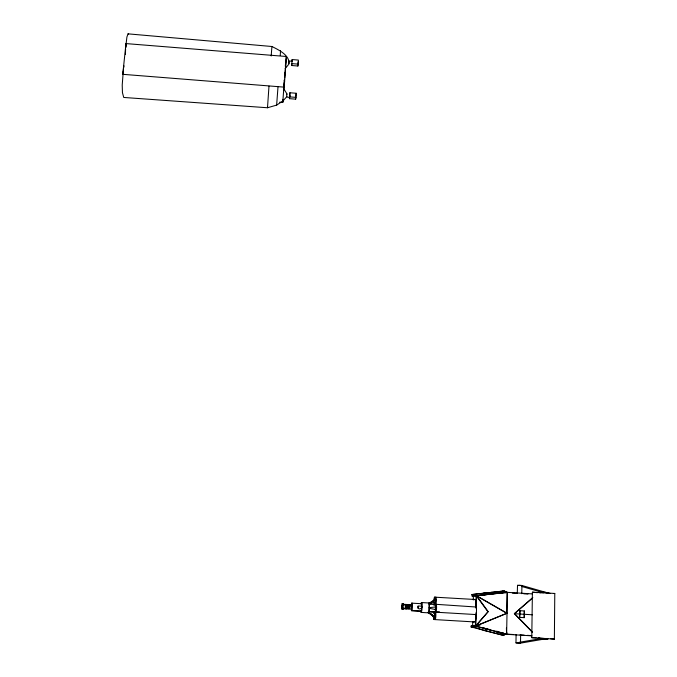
<?xml version="1.0" encoding="UTF-8"?>
<svg xmlns="http://www.w3.org/2000/svg" width="677" height="677" viewBox="0 0 677 677"><rect width="100%" height="100%" fill="white"/><g stroke="black" fill="none" stroke-linecap="round" stroke-linejoin="round"><path stroke-width="1.02" d="M405.523 608.395L405.929 608.276M406.826 608.462C407.613 607.455 406.708 609.706 406.488 608.259M282.901 100.145L282.868 101.017L286.65 96.853L286.752 95.736L286.879 93.798L283.773 88.797L282.868 101.017L276.639 105.104L267.5 107.753L123.73 97.454L122.444 92.656L122.215 85.057L123.493 68.546M125.423 54.388L125.592 49.082M554.37 639.088L554.785 593.467L532.401 592.18L531.784 637.675L554.37 639.088L550.562 638.758M428.736 603.596L434.507 599.695L434.702 600.837M408.705 607.591L408.976 607.98L408.045 606.27M519.648 617.382L519.919 610.688L519.648 617.382L524.218 617.652L524.32 610.959L519.758 610.688M520.52 642.101L520.638 634.781M521.781 593.704L521.899 586.519M516.009 642.854L520.503 643.142L515.959 642.862L516.102 634.501M517.279 593.433L517.516 585.216L521.865 585.47L546.28 592.502L544.469 592.451M471.903 594.541L485.9 592.967L471.903 594.541L472.097 595.997L474.975 595.895L507.403 592.316L506.624 634.332L506.413 627.977M531.995 635.847L506.294 634.29L506.692 632.42L506.345 634.298L504.23 634.07L503.925 635.508L485.003 630.693L475.212 627.528L475.956 614.335A3.96 0.736 -88.6 0 0 476.49 610.637A3.96 0.736 -88.6 0 0 476.117 607.015L436.149 604.324M475.931 606.761L476.075 594.279M476.176 612.634L475.846 626.107L471.353 625.472L471.048 626.91L503.925 635.508M476.269 608.775L476.591 595.735L507.403 592.316M472.622 625.819L472.724 621.681M473.274 599.991L473.375 595.853L476.591 595.735L507.014 613.235L475.762 626.098L488.168 611.619L476.591 595.735M284.408 80.081L284.382 80.868L284.535 79.742M291.948 61.226L289.037 60.989L288.901 64.103L285.127 68.673M125.694 47.331L126.912 36.998L128.055 33.85L271.9 46.501C278.137 49.607 289.595 54.947 288.961 63.52M435.751 604.62L429.133 604.172L428.88 611.678L435.133 612.059M417.997 608.361L418.073 606.143C427.415 604.984 417.235 612.922 418.073 606.143M411.608 607.43L411.404 610.629L421.5 611.229L421.593 608.581M411.616 605.018L411.684 603.148L421.763 603.723L421.627 606.397M407.816 608.42C408.129 608.555 410.643 608.674 409.534 608.411C408.265 610.189 407.495 604.011 409.196 606.245M408.392 608.073L408.197 608.615L408.62 605.17L403.475 604.849M411.548 609.182L412.073 604.798L402.874 604.256M421.5 611.229L411.988 610.646L412.268 603.139L411.684 603.148M403.238 603.766L403.094 609.148L401.91 609.097L402.121 603.723L403.306 603.766L402.121 603.723M402.316 608.183L402.18 604.789L402.045 608.183L408.493 608.564M402.595 603.723L402.383 609.105L401.91 609.097M402.807 604.256L402.823 603.766M125.82 47.348L125.99 43.59L286.329 56.496L284.205 87.138L122.757 74.318L125.99 43.59M276.656 104.613L276.639 105.104L278.035 86.453M280.54 50.75L280.236 55.455M284.568 81.105L284.205 87.138M286.676 96.388C287.268 98.114 291.102 97.496 290.094 95.059M284.695 75.079L284.848 72.608L284.704 74.665M289.959 96.413L289.925 97.09M289.705 94.56L289.9 92.757L296.162 93.257L295.671 99.155L289.426 98.664L289.57 96.616M291.956 61.472L292.159 59.568L298.379 60.067L297.888 66.016L291.685 65.517L291.821 63.494M289.426 98.664L289.9 92.757M291.685 65.517L292.159 59.568M295.671 99.155L296.162 93.257M297.888 66.016L298.159 61.971M279.618 102.202L282.774 102.447L282.986 99.358M283.629 90.1L283.841 87.011M283.985 84.955L284.348 79.81M271.181 56.005L271.909 46.578M268.989 86.114L267.5 107.753L267.559 107.135M285.787 60.253L285.33 66.329M282.774 102.447L282.969 99.739M286.329 56.496L284.695 77.83M284.365 81.646L283.731 89.601L283.773 88.797M434.236 615.842L433.957 616.916L428.338 612.414M286.811 94.543L286.879 93.798M429.26 607.658L435.996 606.905L435.963 609.579L435.996 606.905M405.98 608.268L406.022 608.708M406.335 606.668C405.125 606.6 407.613 606.744 406.386 606.677M406.623 605.28L406.606 604.832M406.369 608.386C405.777 609.622 405.701 607.176 406.192 608.361M406.522 604.73L407.326 605.577M407.046 605.043L407.402 604.806L407.122 605.568M406.928 608.327C408.637 608.471 405.963 605.949 407.698 606.49C407.004 608.995 405.751 606.457 407.495 607.946M407.825 608.327C406.344 610.426 408.459 603.029 407.292 604.781M408.214 607.692L407.926 607.007M408.73 605.94L409.043 605.636L408.908 606.228M408.798 607.641C409.052 607.32 409.974 608.115 409.17 607.557M408.866 606.617L408.874 607.066M409.602 606.829L409.323 607.303M409.644 606.829C410.812 604.409 408.967 607.633 408.646 606.677M429.159 603.545L435.717 599.661L435.548 602.225M408.341 607.582L408.451 607.963M434.346 600.211L434.507 599.695M122.757 74.318L123.468 70.899M435.556 600.118L435.717 599.661M123.679 67.649L124.052 65.864M485.003 630.693L485.307 629.263M471.048 626.91L473.925 627.181L474.238 625.734L506.624 634.332M428.38 612.49L434.016 616.933L428.439 612.372M409.018 607.176L409.094 606.457L408.578 607.024M405.641 604.866L405.921 605.297M406.64 605.466L406.606 606.211L406.606 605.577M406.852 605.111L406.344 604.722M408.341 604.866C408.637 606.262 408.849 603.884 407.977 604.866M498.594 631.768L498.949 632.555L499.127 631.971L498.856 632.546L497.713 632.132L497.976 631.556M499.931 632.284L499.668 632.86L500.811 633.274L501.082 632.699L500.904 633.291L500.548 632.496L499.931 632.284L499.753 632.868L500.379 632.479M502.232 633.757C501.632 632.445 504.247 635.085 502.766 633.96L503.053 633.266L502.943 633.977M502.774 633.223L502.512 633.799L502.774 633.223L503.95 633.528L503.773 634.112M503.045 634.002L503.333 633.308L503.214 634.027M503.544 633.35L503.358 633.934L504.602 634.366L504.788 633.774L503.544 633.35L503.891 634.137M503.493 634.07L503.629 633.359M503.595 634.095L503.773 633.503M504.069 634.163L504.255 633.57M502.326 633.765L504.221 634.307L504.399 633.723M504.483 633.731L504.221 634.307M503.062 633.892L504.517 634.357L504.788 633.774M496.046 631.556L495.513 631.353L496.656 631.768L496.833 631.184M496.656 631.768L496.918 631.192M498.424 631.751L498.247 632.335L497.713 632.132M408.925 604.925L408.925 605.466L409.246 604.866M405.972 605.585L406.158 606.177L405.904 605.509M407.266 605.306L406.979 604.95M406.115 608.623C406.547 607.1 406.902 609.402 406.369 608.293M409.5 605.483L409.475 604.747L409.627 605.991M408.629 606.584L409.382 607.184M406.166 604.73L406.285 605.373L406.098 604.993M429.59 603.918L434.524 602.268M408.629 607.108L408.273 606.558L408.121 607.117M506.345 634.298L475.525 626.073L488.168 611.619M532.486 632.36L514.368 613.701L532.799 597.529M532.367 598.197L514.368 613.701M435.912 609.63L429.294 608.293L429.345 607.294M406.208 604.679L406.581 605.111M406.843 604.679L406.225 605.331M407.613 606.253L407.588 605.526L407.605 606.389M410.042 605.517L410.017 604.781L409.881 605.653M435.658 599.729L429.226 603.351L429.21 604.239M475.525 626.073L507.014 613.235M435.184 616.942L428.905 612.677L435.243 616.933L435.311 614.225L435.184 616.942L428.888 612.668L428.981 611.686L428.888 612.668M520.452 643.15L545.264 638.893L543.436 638.758M406.505 605.255L406.936 605.12M409.441 605.61L409.839 607.21L409.712 606M519.124 642.321L540.881 638.614L545.239 638.902M483.463 593.357L491.739 592.434L491.942 593.898L490.613 594.093L490.41 592.629L483.463 593.357L483.657 594.821L486.458 594.558L486.264 593.094M490.41 592.629L491.739 592.434M487.821 611.61L476.269 595.752L486.103 594.423L484.14 594.643M504.746 591.926L505.355 592.477M504.492 591.943L506.464 591.774L506.548 592.383L506.024 592.451L506.049 591.791L506.007 592.409M496.647 592.747L497.256 593.289L496.732 593.357C496.063 592.443 498.416 592.172 498.027 593.221L497.417 592.68L497.942 592.612M498.881 592.519L500.176 592.383L500.261 592.993L499.093 593.12L498.881 592.519L499.406 592.46M500.921 592.265L501.53 592.807L501.005 592.874C500.337 591.952 502.698 591.69 502.3 592.739L501.005 592.874M502.216 592.13L501.784 592.798M500.176 592.383L499.744 593.06M503.603 591.986L503.815 592.587L503.603 591.986L506.049 591.791M505.939 591.842L506.464 591.774M499.491 593.069L499.093 593.12M503.688 592.595L504.213 592.527M521.806 585.503L518.98 585.385M495.666 593.348L497.756 593.111M472.097 595.997L473.375 595.853M490.41 593.966L503.976 592.536M503.73 591.977L505.541 591.816M496.732 593.357L498.027 593.221M504.196 592.57C503.349 591.343 505.237 593.721 506.548 592.383M490.072 594.067L491.942 593.898M531.784 637.675L536.176 637.844M435.76 612.203L476.126 614.572L475.508 614.53M554.218 593.501L554.785 593.467M505.668 591.816L504.365 591.952L504.45 592.561M504.83 592.544L504.873 591.926M502.3 592.739L502.089 592.138M500.261 592.993L500.058 592.392M421.145 603.723L421.763 603.723M405.447 604.417L405.278 608.801M542.032 592.248L546.263 592.493M524.32 610.959L524.218 617.652M403.052 608.657L402.62 609.139L403.094 609.148M411.404 610.629L411.988 610.646M545.518 592.663L546.94 592.722M548.59 593.331L550.198 593.399M538.317 638.064L539.806 638.132M539.806 638.504L538.097 638.453L548.023 639.063L544.748 638.809M543.876 592.722L538.917 592.536L540.61 592.739M546.339 638.631L538.097 638.081M433.441 615.435A3.944 0.601 -88.2 0 0 433.898 619.531L474.966 621.968M505.338 634.027L513.725 634.535M520.012 634.916L524.21 635.17M527.358 635.356L531.547 635.61M532.562 593.915L507.073 592.333L506.743 613.227L476.269 595.752M512.354 593.094L517.55 593.416M523.795 593.805L527.95 594.059M433.881 601.134A3.927 0.601 -88.1 0 1 434.524 597.156L475.466 599.509M421.492 602.538L428.854 602.987M532.511 614.792L514.689 613.709L532.097 631.641M402.697 608.648L411.912 609.198M437.427 611.754L439.517 611.881M430.31 611.78L435.506 612.101M421.145 612.406L428.516 612.854M542.167 592.477L538.926 592.163L548.759 592.756M537.487 592.697L532.401 592.18M289.612 96.879L295.883 97.37M291.88 63.621L298.108 64.12M471.353 625.472L474.238 625.734M547.092 592.925L548.759 593.128M502.876 633.858L503.942 634.264M485.248 628.408L483.666 628.061L484.91 628.501M488.506 629.466L490.097 629.813M128.055 33.85L128.588 33.985M476.921 624.473L479.908 625.269M486.035 628.586L489.657 629.551M473.925 627.181L475.212 627.528M521.383 586.375L541.93 592.265M502.943 633.376L503.561 633.587M502.969 633.257L504.204 633.689M502.689 633.215L503.223 633.418M496.207 631.573L496.74 631.776M433.957 616.916L433.83 615.681M506.337 591.783L506.421 592.392M505.27 591.867L505.372 592.519L505.144 591.876M501.048 592.257L501.132 592.866M497.815 592.62L497.9 593.23M496.766 592.747L496.85 593.348M474.78 594.423L474.975 595.895M435.362 607.811A3.969 0.609 -88.1 0 1 436.386 604.891A3.969 0.609 -88.1 0 1 436.183 611.576A3.969 0.609 -88.1 0 1 435.328 608.843M428.465 603.656A4.934 0.736 -88 0 1 429.353 604.756A4.934 0.736 -88 0 1 429.142 611.103A4.934 0.736 -88 0 1 428.169 612.177M420.942 603.986A4.934 0.702 -88 0 1 421.949 603.994A4.934 0.702 -88 0 1 421.695 610.976A4.934 0.702 -88 0 1 420.696 610.942M434.524 597.156A3.927 0.601 -88.1 0 1 435.099 599.907M433.872 602.141A3.927 0.601 -88.1 0 0 434.372 604.95A3.927 0.601 -88.1 0 0 435.049 601.938A3.944 0.609 -88.1 0 0 435.903 604.349A3.944 0.609 -88.1 0 0 436.157 597.893A3.944 0.609 -88.1 0 0 435.142 599.822M433.602 613.489A3.944 0.601 -88.2 0 1 434.27 611.703A3.944 0.601 -88.2 0 1 434.659 614.708M434.642 615.731A3.944 0.601 -88.2 0 1 433.898 619.531M473.646 621.841A3.944 0.719 -88.6 0 1 473.274 621.748M475.423 614.462A3.969 0.728 -88.6 0 1 475.677 619.311A3.969 0.728 -88.6 0 1 474.78 621.884M434.676 614.792A3.969 0.609 -88.2 0 1 435.709 612.406A3.969 0.609 -88.2 0 1 435.429 619.083A3.969 0.609 -88.2 0 1 434.626 615.825M433.652 604.891A3.927 0.601 -88.1 0 1 434.245 605.018M433.991 611.822A3.927 0.601 -88.1 0 1 433.398 611.669M475.085 599.949A3.944 0.728 -88.5 0 1 476.024 601.641A3.944 0.728 -88.5 0 1 475.576 606.956M406.877 605.822L407.156 606.203L406.877 605.822M409.653 607.65L409.932 608.031L409.67 607.557M405.87 607.379L406.107 607.853L405.87 607.379M502.783 591.072L486.044 592.959L504.814 590.97L502.783 591.072"/></g></svg>
